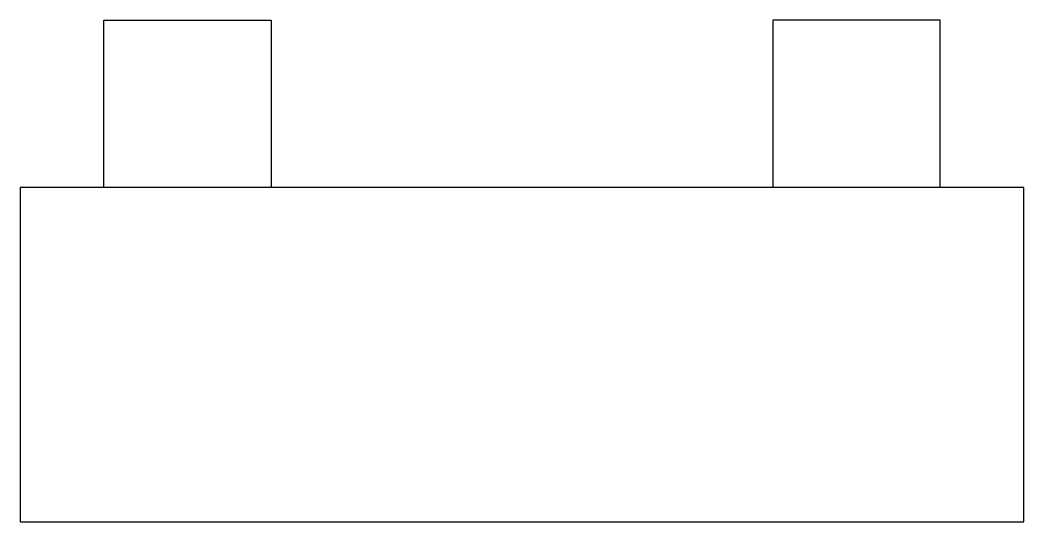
# Model space of a CAD drawing. Header units: millimetres. Extents: x -10118.751 to -10118.243, y 50.032 to 50.286.
import ezdxf

# ---------------------------------------------------------------- set-up
doc = ezdxf.new("R2010")
doc.units = ezdxf.units.MM
doc.header["$LTSCALE"] = 10
doc.layers.add('Tub_componentes', color=2, linetype='Continuous')

msp = doc.modelspace()

# ---------------------------------------------------------------- linework, layer by layer
at = {"layer": 'Tub_componentes'}
for p, q in [((-10118.70904, 50.20128), (-10118.70904, 50.28592)), ((-10118.70904, 50.28592), (-10118.6244, 50.28592)), ((-10118.6244, 50.28592), (-10118.6244, 50.20128)), ((-10118.28582, 50.28592), (-10118.37046, 50.28592)), ((-10118.37046, 50.28592), (-10118.37046, 50.20128)), ((-10118.28582, 50.20128), (-10118.28582, 50.28592)), ((-10118.75136, 50.20128), (-10118.75136, 50.03199)), ((-10118.24349, 50.20128), (-10118.75136, 50.20128)), ((-10118.24349, 50.03199), (-10118.24349, 50.20128)), ((-10118.75136, 50.03199), (-10118.24349, 50.03199))]:
    msp.add_line(p, q, dxfattribs=at)

doc.saveas('drawing.dxf')
